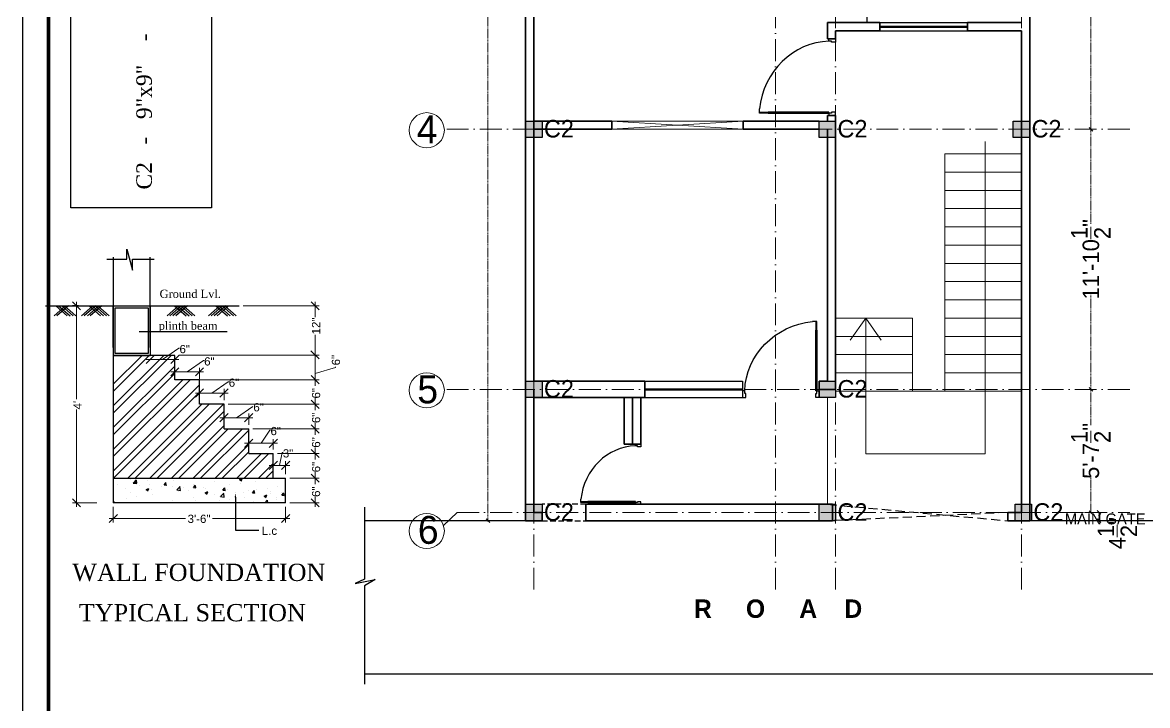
# Model space of a CAD drawing. Header units: millimetres. Extents: x -6808 to 215771, y -89660 to -16303.
# Drawn here: x 109744 to 110360, y -50129 to -49755 of the extents above; entities that cross this region are included whole.
import ezdxf

# ---------------------------------------------------------------- set-up
doc = ezdxf.new("R2010")
doc.units = ezdxf.units.MM
doc.header["$PDMODE"] = 35
doc.linetypes.add('ACAD_ISO10W100', pattern=[18, 12, -3, 0, -3])
doc.linetypes.add('DASHED', pattern=[0.75, 0.5, -0.25])
doc.layers.get('0').update_dxf_attribs({"color": 8})
for name, color, linetype, lineweight in [('Beams', 6, 'Continuous', 30), ('COL. FOUN', 6, 'Continuous', 30), ('col.center', 5, 'ACAD_ISO10W100', 15), ('column', 5, 'Continuous', 30), ('dim2', 6, 'Continuous', 20), ('FORMAT LAAYER', 250, 'Continuous', 13), ('STAIR', 252, 'Continuous', 15), ('text', 7, 'Continuous', 25), ('wall', 7, 'Continuous', 35), ('WALL FOOTING', 6, 'Continuous', 30)]:
    doc.layers.add(name, color=color, linetype=linetype, lineweight=lineweight)
for name, color, linetype in [('FORMAT', 7, 'Continuous'), ('NET 01', 8, 'Continuous'), ('WIN', 5, 'Continuous')]:
    doc.layers.add(name, color=color, linetype=linetype)
doc.styles.add('cdim', font='arial.ttf')
doc.styles.add('SAJ', font='eurr____.ttf')
doc.styles.get("Standard").update_dxf_attribs({"font": 'times.ttf'})
doc.dimstyles.new('SAJ', dxfattribs={"dimtxt": 5, "dimasz": 2, "dimexe": 1, "dimexo": 1, "dimgap": 0.09375, "dimtad": 0, "dimdec": 1, "dimzin": 0, "dimdsep": 46, "dimlunit": 4, "dimtxsty": 'SAJ', "dimblk": 'OBLIQUE', "dimcen": 0.125, "dimdle": 0.375, "dimadec": 0, "dimazin": 0, "dimtfac": 1, "dimtdec": 1, "dimtofl": 0, "dimtmove": 0, "dimatfit": 3, "dimldrblk": 'OBLIQUE', "dimfxl": 1, "dimtolj": 1, "dimtzin": 0, "dimlwd": 5, "dimlwe": 5, "dimarcsym": 1})

# ---------------------------------------------------------------- blocks, each defined once
blk = doc.blocks.new('QEWFWE')
at = {"layer": 'NET 01'}
for p, q in [((238503.45, 15011.85), (238503.45, 15015.77)), ((238503.45, 15015.77), (238505.41, 15015.77)), ((238503.98, 15011.85), (238503.45, 15011.85)), ((238503.45, 15011.85), (238503.45, 14988.32)), ((238503.98, 15015.77), (238503.98, 15011.85)), ((238503.98, 14988.32), (238503.98, 15011.85)), ((238503.45, 14988.32), (238503.45, 14984.4)), ((238503.98, 14988.32), (238503.45, 14988.32)), ((238503.98, 14984.4), (238503.98, 14988.32)), ((238503.45, 14984.4), (238503.98, 14984.4))]:
    blk.add_line(p, q, dxfattribs=at)
for points in [[(238503.45, 14984.4), (238502.4, 14984.4), (238502.4, 14981.4), (238503.9, 14981.4), (238503.9, 14982.9), (238503.9, 14983.2), (238503.45, 14983.2)], [(238536.02, 14984.4), (238537.07, 14984.4), (238537.07, 14981.4), (238535.57, 14981.4), (238535.57, 14982.9), (238535.57, 14983.2), (238536.02, 14983.2)]]:
    blk.add_lwpolyline(points, close=True, dxfattribs=at)
blk.add_ellipse((238504.18, 14985.62), major_axis=(-29.27, 13.54), ratio=0.925766, start_param=-2.718612, end_param=-1.204625, dxfattribs=at)
blk = doc.blocks.new('_Oblique')
at = {"color": 0, "linetype": 'ByBlock', "lineweight": -2}
blk.add_line((-0.5, -0.5), (0.5, 0.5), dxfattribs=at)
blk = doc.blocks.new('*D620')
at = {"layer": 'Defpoints', "color": 0, "transparency": 16777216}
for p in [(109999.13, -49428.08), (110019.81, -49428.08), (110019.81, -50028.08)]:
    blk.add_point(p, dxfattribs=at)
at = {"layer": 'dim2', "color": 0, "linetype": 'DASHED', "lineweight": 5, "transparency": 16777216}
for p, q in [((110018.81, -49428.08), (109998.13, -49428.08)), ((109999.13, -49427.7), (109999.13, -49717.47)), ((109999.13, -50028.45), (109999.13, -49738.68)), ((110018.81, -50028.08), (109998.13, -50028.08))]:
    blk.add_line(p, q, dxfattribs=at)
at = {"layer": 'dim2', "color": 0, "lineweight": 5, "transparency": 16777216, "xscale": 2, "yscale": 2, "zscale": 2}
for p, rotation in [((109999.13, -49428.08), 90), ((109999.13, -50028.08), 270)]:
    blk.add_blockref('_Oblique', p, dxfattribs=dict(at, rotation=rotation))
at = {"layer": 'dim2', "color": 0, "transparency": 16777216, "insert": (109999.13, -49728.08), "char_height": 12, "attachment_point": 5, "rotation": 90, "style": 'SAJ'}
blk.add_mtext("\\A1;ma\\P50'", dxfattribs=at)
blk = doc.blocks.new('A$C32B276F4')
at = {"layer": 'column'}
blk.add_hatch(color=256, dxfattribs=at).paths.add_polyline_path([(9, 0), (9, 9), (0, 9), (0, 0)])
for p, q in [((0, 0), (0, 9)), ((0, 9), (9, 9)), ((9, 9), (9, 0)), ((9, 0), (0, 0))]:
    blk.add_line(p, q, dxfattribs=at)
at = {"layer": 'col.center', "linetype": 'ByBlock', "insert": (10.02, 9.59), "char_height": 9.6, "width": 293.6941, "attachment_point": 1, "style": 'SAJ'}
blk.add_mtext('\\A1;{\\fCentury Gothic|b0|i0|c0|p34;C2}', dxfattribs=at)
blk = doc.blocks.new('*D617')
at = {"layer": 'col.center', "color": 0, "linetype": 'DASHED', "lineweight": 5, "transparency": 16777216}
for p, q in [((110326.82, -49642.58), (110330.31, -49642.58)), ((110329.31, -49642.2), (110329.31, -49715.04)), ((110329.31, -49813.95), (110329.31, -49741.12)), ((110326.82, -49813.58), (110330.31, -49813.58))]:
    blk.add_line(p, q, dxfattribs=at)
at = {"layer": 'Defpoints', "color": 0, "transparency": 16777216}
for p in [(110325.82, -49642.58), (110325.82, -49813.58), (110329.31, -49813.58)]:
    blk.add_point(p, dxfattribs=at)
at = {"layer": 'col.center', "color": 0, "lineweight": 5, "transparency": 16777216, "xscale": 2, "yscale": 2, "zscale": 2}
for p, rotation in [((110329.31, -49642.58), 90), ((110329.31, -49813.58), 270)]:
    blk.add_blockref('_Oblique', p, dxfattribs=dict(at, rotation=rotation))
at = {"layer": 'col.center', "color": 0, "transparency": 16777216, "insert": (110329.31, -49728.08), "char_height": 5, "attachment_point": 5, "rotation": 90, "style": 'SAJ'}
blk.add_mtext('\\A1;{\\H1.8x;14\'-3"}', dxfattribs=at)
blk = doc.blocks.new('*D618')
at = {"layer": 'col.center', "color": 0, "linetype": 'DASHED', "lineweight": 5, "transparency": 16777216}
for p, q in [((110326.82, -49813.58), (110330.31, -49813.58)), ((110329.31, -49813.2), (110329.31, -49865.35)), ((110329.31, -49956.45), (110329.31, -49904.3)), ((110326.82, -49956.08), (110330.31, -49956.08))]:
    blk.add_line(p, q, dxfattribs=at)
at = {"layer": 'Defpoints', "color": 0, "transparency": 16777216}
for p in [(110325.82, -49813.58), (110325.82, -49956.08), (110329.31, -49956.08)]:
    blk.add_point(p, dxfattribs=at)
at = {"layer": 'col.center', "color": 0, "lineweight": 5, "transparency": 16777216, "xscale": 2, "yscale": 2, "zscale": 2}
for p, rotation in [((110329.31, -49813.58), 90), ((110329.31, -49956.08), 270)]:
    blk.add_blockref('_Oblique', p, dxfattribs=dict(at, rotation=rotation))
at = {"layer": 'col.center', "color": 0, "transparency": 16777216, "insert": (110329.31, -49884.83), "char_height": 5, "attachment_point": 5, "rotation": 90, "style": 'SAJ'}
blk.add_mtext('\\A1;{\\H1.8x;11\'-10{\\H1.000000x;\\S1/2;}"}', dxfattribs=at)
blk = doc.blocks.new('*D619')
at = {"layer": 'col.center', "color": 0, "linetype": 'DASHED', "lineweight": 5, "transparency": 16777216}
for p, q in [((110326.82, -49956.08), (110330.31, -49956.08)), ((110329.31, -49955.7), (110329.31, -49975.87)), ((110329.31, -50023.95), (110329.31, -50003.78)), ((110326.82, -50023.58), (110330.31, -50023.58))]:
    blk.add_line(p, q, dxfattribs=at)
at = {"layer": 'Defpoints', "color": 0, "transparency": 16777216}
for p in [(110325.82, -49956.08), (110325.82, -50023.58), (110329.31, -50023.58)]:
    blk.add_point(p, dxfattribs=at)
at = {"layer": 'col.center', "color": 0, "lineweight": 5, "transparency": 16777216, "xscale": 2, "yscale": 2, "zscale": 2}
for p, rotation in [((110329.31, -49956.08), 90), ((110329.31, -50023.58), 270)]:
    blk.add_blockref('_Oblique', p, dxfattribs=dict(at, rotation=rotation))
at = {"layer": 'col.center', "color": 0, "transparency": 16777216, "insert": (110329.31, -49989.83), "char_height": 5, "attachment_point": 5, "rotation": 90, "style": 'SAJ'}
blk.add_mtext('\\A1;{\\H1.8x;5\'-7{\\H1.000000x;\\S1/2;}"}', dxfattribs=at)
blk = doc.blocks.new('*D624')
at = {"layer": 'col.center', "color": 0, "linetype": 'DASHED', "lineweight": 5, "transparency": 16777216}
for p, q in [((110318.45, -50023.53), (110334.7, -50023.53)), ((110333.7, -50028.45), (110333.7, -50023.15)), ((110318.45, -50028.08), (110334.7, -50028.08))]:
    blk.add_line(p, q, dxfattribs=at)
at = {"layer": 'Defpoints', "color": 0, "transparency": 16777216}
for p in [(110317.45, -50023.53), (110333.7, -50023.53), (110317.45, -50028.08)]:
    blk.add_point(p, dxfattribs=at)
at = {"layer": 'col.center', "color": 0, "lineweight": 5, "transparency": 16777216, "xscale": 2, "yscale": 2, "zscale": 2}
for p, rotation in [((110333.7, -50023.53), 90), ((110333.7, -50028.08), 270)]:
    blk.add_blockref('_Oblique', p, dxfattribs=dict(at, rotation=rotation))
at = {"layer": 'col.center', "color": 0, "transparency": 16777216, "insert": (110343.79, -50034.89), "char_height": 5, "attachment_point": 5, "rotation": 90, "style": 'SAJ'}
blk.add_mtext('\\A1;{\\H1.8x;4{\\H1.000000x;\\S1/2;}"}', dxfattribs=at)
blk = doc.blocks.new('A$C08090507')
at = {"layer": 'WALL FOOTING', "lineweight": 30}
for p, q in [((37.21, 204.41), (37.21, 82.78)), ((57.53, 154.75), (57.53, 204.41)), ((38.34, 176.49), (56.4, 176.49)), ((38.34, 151.49), (38.34, 176.49)), ((56.4, 176.49), (56.4, 151.49)), ((56.4, 151.49), (38.34, 151.49)), ((71.08, 150.36), (57.53, 150.36)), ((71.08, 136.97), (71.08, 150.36)), ((84.62, 136.97), (71.08, 136.97)), ((84.62, 123.42), (84.62, 136.97)), ((98.17, 123.42), (84.62, 123.42)), ((98.17, 109.88), (111.72, 109.88)), ((111.72, 96.33), (111.72, 109.88)), ((111.72, 109.88), (111.72, 109.88)), ((111.72, 96.33), (125.27, 96.33)), ((125.27, 82.78), (125.27, 96.33)), ((37.21, 82.78), (37.21, 69.23)), ((37.21, 82.78), (125.27, 82.78)), ((125.27, 82.78), (132.04, 82.78)), ((132.04, 69.23), (132.04, 82.78)), ((132.04, 69.23), (37.21, 69.23))]:
    blk.add_line(p, q, dxfattribs=at)
at = {"layer": 'WALL FOOTING'}
for p, q in [((44.6, 203.27), (44.6, 208.86)), ((44.6, 208.86), (47.83, 197.3)), ((33.62, 203.27), (44.6, 203.27)), ((47.83, 197.3), (47.83, 203.29)), ((47.83, 203.29), (59.72, 203.29)), ((51.55, 163.43), (99.94, 163.43)), ((37.21, 150.36), (57.53, 150.36)), ((104.38, 72.31), (104.38, 54.19)), ((104.38, 54.19), (117.37, 54.19))]:
    blk.add_line(p, q, dxfattribs=at)
at = {"layer": 'WALL FOOTING', "lineweight": 18, "ltscale": 0.5}
for p, q in [((19.26, 175.36), (14.74, 179.87)), ((17, 179.87), (17, 126.35)), ((148.26, 179.87), (148.26, 171.41)), ((108.7, 177.61), (150.52, 177.61)), ((148.26, 143.75), (148.26, 161.65)), ((59.79, 150.36), (55.27, 145.84)), ((64.3, 148.1), (73.31, 154.36)), ((68.82, 145.84), (73.33, 150.36)), ((73.31, 154.36), (73.73, 154.36)), ((73.33, 150.55), (150.52, 150.55)), ((73.33, 148.1), (55.27, 148.1)), ((73.33, 143.58), (68.82, 139.07)), ((71.08, 137.4), (71.08, 143.58)), ((77.85, 141.33), (86.86, 147.58)), ((82.37, 139.07), (86.88, 143.58)), ((84.62, 137.4), (84.62, 143.58)), ((86.86, 147.58), (87.28, 147.58)), ((148.26, 134.71), (148.26, 146)), ((148.26, 140.36), (159.49, 143.73)), ((159.49, 143.73), (159.49, 144.15)), ((86.88, 141.33), (68.82, 141.33)), ((73.33, 136.97), (150.52, 136.97)), ((86.88, 136.97), (150.52, 136.97)), ((86.88, 136.97), (150.52, 136.97)), ((148.26, 134.71), (148.26, 140.27)), ((148.26, 139.23), (148.26, 133.67)), ((148.26, 139.23), (148.26, 133.67)), ((86.88, 131.86), (82.37, 127.35)), ((91.4, 129.61), (100.4, 135.86)), ((95.91, 127.35), (100.43, 131.86)), ((98.17, 125.68), (98.17, 131.86)), ((100.4, 135.86), (100.83, 135.86)), ((100.43, 129.61), (82.37, 129.61)), ((148.26, 121.17), (148.26, 126.73)), ((148.26, 125.68), (148.26, 120.12)), ((17, 66.98), (17, 120.5)), ((100.43, 118.32), (95.91, 113.8)), ((98.17, 112.13), (98.17, 118.32)), ((100.43, 123.42), (150.52, 123.42)), ((100.43, 123.42), (150.52, 123.42)), ((104.94, 116.06), (113.95, 122.31)), ((109.46, 113.8), (113.98, 118.32)), ((111.72, 112.13), (111.72, 118.32)), ((113.98, 116.06), (95.91, 116.06)), ((148.26, 107.62), (148.26, 113.18)), ((148.26, 112.13), (148.26, 106.57)), ((113.98, 109.88), (150.52, 109.88)), ((113.98, 109.88), (150.52, 109.88)), ((118.49, 101.98), (123.37, 109.23)), ((123.37, 109.23), (123.79, 109.23)), ((113.98, 104.24), (109.46, 99.72)), ((109.46, 101.98), (127.52, 101.98)), ((111.72, 98.59), (111.72, 104.24)), ((123.01, 99.72), (127.52, 104.24)), ((125.27, 98.59), (125.27, 104.24)), ((148.26, 94.07), (148.26, 99.63)), ((127.52, 96.33), (150.52, 96.33)), ((127.52, 96.33), (150.52, 96.33)), ((128.65, 89.82), (130.2, 96.96)), ((130.2, 96.96), (130.63, 96.96)), ((148.26, 98.59), (148.26, 93.03)), ((127.52, 92.08), (123.01, 87.57)), ((123.01, 89.82), (134.3, 89.82)), ((125.27, 85.04), (125.27, 92.08)), ((129.78, 87.57), (134.3, 92.08)), ((132.04, 85.04), (132.04, 92.08)), ((134.3, 82.78), (150.52, 82.78)), ((134.3, 82.78), (150.52, 82.78)), ((148.26, 80.52), (148.26, 86.08)), ((148.26, 85.04), (148.26, 79.48)), ((14.74, 71.49), (19.26, 66.98)), ((28.18, 69.23), (14.74, 69.23)), ((134.3, 69.23), (150.52, 69.23)), ((148.26, 66.98), (148.26, 72.54)), ((39.46, 62.79), (34.95, 58.28)), ((37.21, 66.98), (37.21, 58.28)), ((129.78, 58.28), (134.3, 62.79)), ((132.04, 66.98), (132.04, 58.28)), ((34.95, 60.53), (76.91, 60.53)), ((134.3, 60.53), (91.8, 60.53))]:
    blk.add_line(p, q, dxfattribs=at)
at = {"layer": 'WALL FOOTING', "lineweight": 18}
for p, q in [((150.52, 175.36), (146.01, 179.87)), ((145.89, 152.92), (150.4, 148.41)), ((150.52, 134.71), (146.01, 139.23)), ((146.01, 139.23), (150.52, 134.71)), ((150.52, 134.71), (146.01, 139.23)), ((146.01, 139.23), (150.52, 134.71)), ((150.52, 121.17), (146.01, 125.68)), ((146.01, 125.68), (150.52, 121.17)), ((150.52, 107.62), (146.01, 112.13)), ((146.01, 112.13), (150.52, 107.62)), ((150.52, 94.07), (146.01, 98.59)), ((146.01, 98.59), (150.52, 94.07)), ((150.52, 80.52), (146.01, 85.04)), ((146.01, 85.04), (150.52, 80.52)), ((146.01, 71.49), (150.52, 66.98))]:
    blk.add_line(p, q, dxfattribs=at)
at = {"layer": 'WALL FOOTING', "ltscale": 5}
for p, q in [((0, 177.61), (106.45, 177.61)), ((10.91, 177.61), (4.62, 172.2)), ((5.56, 177.61), (11.85, 172.2)), ((12.52, 177.61), (6.23, 172.2)), ((7.16, 177.61), (13.46, 172.2)), ((8.9, 177.61), (15.2, 172.2)), ((10.38, 177.61), (16.67, 172.2)), ((26.06, 177.61), (19.77, 172.2)), ((27.53, 177.61), (21.24, 172.2)), ((29.28, 177.61), (22.98, 172.2)), ((23.92, 177.61), (30.21, 172.2)), ((30.88, 177.61), (24.59, 172.2)), ((25.53, 177.61), (31.82, 172.2)), ((27.27, 177.61), (33.56, 172.2)), ((28.74, 177.61), (35.04, 172.2)), ((37.21, 177.61), (57.53, 177.61)), ((37.21, 154.75), (37.21, 177.61)), ((57.53, 177.61), (57.53, 150.36)), ((73.13, 177.61), (66.84, 172.2)), ((74.61, 177.61), (68.31, 172.2)), ((76.35, 177.61), (70.05, 172.2)), ((70.99, 177.61), (77.29, 172.2)), ((77.96, 177.61), (71.66, 172.2)), ((72.6, 177.61), (78.89, 172.2)), ((74.34, 177.61), (80.64, 172.2)), ((75.81, 177.61), (82.11, 172.2)), ((95.83, 177.61), (89.54, 172.2)), ((97.31, 177.61), (91.01, 172.2)), ((99.05, 177.61), (92.75, 172.2)), ((93.69, 177.61), (99.99, 172.2)), ((100.66, 177.61), (94.36, 172.2)), ((95.3, 177.61), (101.59, 172.2)), ((97.04, 177.61), (103.34, 172.2)), ((98.51, 177.61), (104.81, 172.2)), ((57.53, 150.36), (37.21, 150.36))]:
    blk.add_line(p, q, dxfattribs=at)
at = {"layer": 'WALL FOOTING', "color": 7, "linetype": 'ACAD_ISO10W100', "ltscale": 0.5}
for p, q in [((18.1, 177.61), (14.74, 177.61)), ((84.62, 125.68), (84.62, 131.86))]:
    blk.add_line(p, q, dxfattribs=at)
at = {"layer": 'WALL FOOTING', "color": 253, "lineweight": 0, "ltscale": 5}
for p, q in [((37.21, 134.55), (53.02, 150.36)), ((37.21, 122.57), (64.99, 150.36)), ((37.21, 130.56), (57.01, 150.36)), ((37.21, 118.58), (68.98, 150.36)), ((37.21, 110.6), (71.08, 144.47)), ((37.21, 106.61), (71.08, 140.48)), ((37.21, 98.62), (75.56, 136.97)), ((37.21, 94.63), (79.55, 136.97)), ((37.21, 86.65), (84.62, 134.07)), ((37.33, 82.78), (84.62, 130.07)), ((45.31, 82.78), (85.96, 123.42)), ((49.31, 82.78), (89.95, 123.42)), ((57.29, 82.78), (97.93, 123.42)), ((61.28, 82.78), (98.17, 119.67)), ((69.26, 82.78), (98.17, 111.69)), ((73.25, 82.78), (100.35, 109.88)), ((81.24, 82.78), (108.33, 109.88)), ((85.23, 82.78), (111.72, 109.27)), ((93.21, 82.78), (111.72, 101.29)), ((97.2, 82.78), (111.72, 97.3)), ((105.19, 82.78), (118.73, 96.33)), ((109.18, 82.78), (122.72, 96.33)), ((117.16, 82.78), (125.27, 90.89)), ((121.15, 82.78), (125.27, 86.9))]:
    blk.add_line(p, q, dxfattribs=at)
at = {"layer": 'WALL FOOTING', "color": 253, "lineweight": -3, "ltscale": 5}
for p, q in [((46.92, 82.17), (46.92, 82.17)), ((48.07, 80.09), (49.83, 81.93)), ((48.97, 80.43), (50.06, 81.73)), ((50.02, 79.73), (49.77, 81.87)), ((50.26, 80.24), (50, 81.66)), ((50.37, 80.67), (50.37, 80.67)), ((56.02, 81.42), (56.02, 81.42)), ((64.57, 82.54), (64.57, 82.54)), ((70.12, 81.5), (70.12, 81.5)), ((93.1, 81.07), (93.1, 81.07)), ((104.69, 82.66), (104.69, 82.66)), ((106.66, 82.03), (108.24, 82.64)), ((106.66, 82.03), (107.78, 81.28)), ((107.72, 81.2), (108.18, 82.56)), ((115.56, 81.13), (115.56, 81.13)), ((39.53, 79.18), (39.53, 79.18)), ((43.78, 76.98), (43.78, 76.98)), ((46.65, 74.65), (46.65, 74.65)), ((48.07, 80.09), (50.08, 79.78)), ((48.97, 80.43), (50.32, 80.32)), ((51.58, 78.67), (51.58, 78.67)), ((55.24, 76.56), (56.82, 77.17)), ((55.24, 76.56), (56.36, 75.8)), ((56.3, 75.73), (56.76, 77.09)), ((56.95, 79.24), (56.95, 79.24)), ((58.37, 76.34), (58.37, 76.34)), ((63.63, 78.16), (63.63, 78.16)), ((65.16, 79.02), (66.25, 80.31)), ((65.16, 79.02), (66.51, 78.9)), ((66.46, 78.82), (66.2, 80.24)), ((69.97, 77.93), (69.97, 77.93)), ((72.17, 76.36), (73.93, 78.19)), ((72.17, 76.36), (74.18, 76.04)), ((72.89, 75.51), (72.89, 75.51)), ((74.12, 75.99), (73.87, 78.14)), ((75.69, 77.65), (75.69, 77.65)), ((78.54, 76.26), (78.54, 76.26)), ((81.36, 77.6), (82.45, 78.9)), ((81.36, 77.6), (82.71, 77.48)), ((81.37, 79.38), (81.37, 79.38)), ((82.65, 77.41), (82.39, 78.82)), ((87.09, 77.38), (87.09, 77.38)), ((87.69, 74.75), (89.27, 75.36)), ((87.69, 74.75), (88.81, 73.99)), ((87.74, 77.14), (87.74, 77.14)), ((88.75, 73.92), (89.21, 75.28)), ((96.27, 72.62), (98.03, 74.45)), ((97.55, 76.18), (98.64, 77.48)), ((97.55, 76.18), (98.9, 76.06)), ((98.22, 72.25), (97.97, 74.4)), ((98.85, 75.99), (98.59, 77.4)), ((99.79, 76.63), (99.79, 76.63)), ((101.35, 79.26), (101.35, 79.26)), ((104.42, 75.15), (104.42, 75.15)), ((107.01, 80), (107.01, 80)), ((108.69, 74.81), (108.69, 74.81)), ((111.85, 76.12), (111.85, 76.12)), ((113.75, 74.77), (114.84, 76.06)), ((113.75, 74.77), (115.1, 74.65)), ((115.04, 74.57), (114.78, 75.99)), ((115.82, 76.59), (115.82, 76.59)), ((121.86, 77.07), (121.86, 77.07)), ((123.9, 75.62), (123.9, 75.62)), ((127.55, 78.28), (127.55, 78.28)), ((129.53, 74.85), (129.53, 74.85)), ((129.95, 73.35), (131.03, 74.65)), ((131.24, 73.16), (130.98, 74.57)), ((37.21, 69.64), (37.85, 69.88)), ((37.6, 69.23), (37.79, 69.81)), ((44.43, 71.77), (44.43, 71.77)), ((50.08, 72.51), (50.08, 72.51)), ((58.63, 73.64), (58.63, 73.64)), ((69.69, 70.42), (69.69, 70.42)), ((81.1, 71.86), (81.1, 71.86)), ((82.35, 70.29), (82.35, 70.29)), ((92.82, 73.56), (92.82, 73.56)), ((95.41, 70.36), (95.41, 70.36)), ((95.52, 72.55), (95.52, 72.55)), ((96.27, 72.62), (98.28, 72.31)), ((101.07, 71.1), (101.07, 71.1)), ((109.62, 72.23), (109.62, 72.23)), ((114.1, 69.85), (114.1, 69.85)), ((120.14, 72.94), (121.72, 73.55)), ((120.14, 72.94), (121.26, 72.18)), ((120.7, 69.23), (122.12, 70.71)), ((121.2, 72.11), (121.66, 73.47)), ((122.23, 69.23), (122.06, 70.66)), ((123.88, 74.1), (123.88, 74.1)), ((127.27, 72.11), (127.27, 72.11)), ((127.27, 70.77), (127.27, 70.77)), ((129.95, 73.35), (131.29, 73.23))]:
    blk.add_line(p, q, dxfattribs=at)
at = {"layer": 'WALL FOOTING', "lineweight": 30}
blk.add_lwpolyline([(98.17, 109.88), (98.17, 123.42), (84.62, 123.42)], dxfattribs=at)
at = {"layer": 'WALL FOOTING'}
blk.add_solid([(104, 72.31), (104.38, 74.57), (104.75, 72.31)], dxfattribs=at)
for s, p in [('Ground Lvl.', (62.71, 181.99)), ('plinth beam', (62.21, 164.43))]:
    blk.add_text(s, height=4.5158, dxfattribs=at).set_placement(p)
at = {"layer": 'WALL FOOTING', "lineweight": 18, "style": 'cdim'}
for s, p in [('12"', (151.04, 161.92)), ('6"', (161.97, 144.87)), ('6"', (151.04, 126.64)), ('6"', (151.04, 113.09)), ('6"', (151.04, 99.55)), ('6"', (151.04, 86)), ('6"', (151.04, 72.45))]:
    blk.add_text(s, height=4.516, rotation=90, dxfattribs=at).set_placement(p)
at = {"layer": 'WALL FOOTING', "lineweight": 18, "ltscale": 0.5, "style": 'cdim'}
for s, p in [('6"', (73.65, 151.58)), ('6"', (87.2, 144.81)), ('6"', (100.74, 133.09)), ('6"', (114.29, 119.54)), ('6"', (123.71, 106.46)), ('3"', (130.51, 94.18)), ('3\'-6"', (78.12, 58.14))]:
    blk.add_text(s, height=4.516, dxfattribs=at).set_placement(p)
blk.add_text("4'", height=4.516, rotation=90, dxfattribs=at).set_placement((19.82, 120.61))
at = {"layer": 'WALL FOOTING', "style": 'cdim'}
blk.add_text('L.c', height=4.516, dxfattribs=at).set_placement((118.93, 51.57))
at = {"layer": 'WALL FOOTING', "color": 1}
for s, p in [('WALL FOUNDATION', (14.66, 26.18)), (' TYPICAL SECTION ', (14.66, 3.99))]:
    blk.add_text(s, height=9.5104, dxfattribs=at).set_placement(p)

msp = doc.modelspace()

# ---------------------------------------------------------------- linework, layer by layer
msp.add_line((110206.558, -49731.078), (110206.558, -49755.078))
at = {"linetype": 'ByBlock', "lineweight": 20}
for p, q in [((110066.933, -49809.078), (110138.933, -49809.078)), ((110138.933, -49809.078), (110066.933, -49813.578)), ((110066.933, -49809.078), (110138.933, -49813.578)), ((110066.933, -49813.578), (110138.933, -49813.578))]:
    msp.add_line(p, q, dxfattribs=at)
at = {"linetype": 'DASHED', "ltscale": 10}
for p, q in [((110185.058, -50019.078), (110283.808, -50028.078)), ((110283.803, -50023.578), (110187.808, -50028.078))]:
    msp.add_line(p, q, dxfattribs=at)
msp.add_lwpolyline([(109931.616, -50020.561), (109931.616, -50060.119), (109926.442, -50062.515), (109937.477, -50060.329), (109931.647, -50063.785), (109931.647, -50117.702)])
at = {"lineweight": 30}
for points in [[(110019.808, -50028.078), (109931.616, -50028.078)], [(110371.429, -50028.078), (110295.808, -50028.078)], [(110371.461, -50112.078), (109931.647, -50112.078)]]:
    msp.add_lwpolyline(points, dxfattribs=at)
at = {"layer": 'COL. FOUN'}
msp.add_lwpolyline([(109847.868, -49489.286), (109847.868, -49856.713), (109770.745, -49856.713), (109770.745, -49489.286)], close=True, dxfattribs=at)
at = {"layer": 'col.center'}
for p, q in [((110024.308, -50065.801), (110024.308, -49398.078)), ((110156.558, -50065.801), (110156.558, -49398.078)), ((110189.558, -50065.801), (110189.558, -49398.078)), ((110291.308, -50065.801), (110291.308, -49398.078)), ((110350.588, -49813.578), (109975.299, -49813.578)), ((110350.588, -49956.078), (109975.299, -49956.078)), ((109982.308, -50023.578), (109974.832, -50030.712)), ((109982.308, -50023.578), (110350.588, -50023.578))]:
    msp.add_line(p, q, dxfattribs=at)
at = {"layer": 'col.center', "linetype": 'ByBlock'}
for centre in [(109965.678, -49814.106), (109965.678, -49956.606), (109965.678, -50033.674)]:
    msp.add_circle(centre, 9.621, dxfattribs=at)
at = {"layer": 'FORMAT', "color": 0}
msp.add_lwpolyline([(109744.3, -49347.557), (109744.3, -50304.038), (110417.878, -50304.038), (110417.878, -49347.557)], close=True, dxfattribs=at)
msp.add_lwpolyline([(109744.3, -49347.557), (109744.3, -50304.038), (110417.878, -50304.038), (110417.878, -49347.557)], close=True, dxfattribs=at)
at = {"layer": 'FORMAT', "color": 0, "const_width": 1.975}
msp.add_lwpolyline([(109758.477, -49361.734), (109758.477, -50289.861), (110403.701, -50289.861), (110403.701, -49361.734)], close=True, dxfattribs=at)
msp.add_lwpolyline([(109758.477, -49361.734), (109758.477, -50289.861), (110403.701, -50289.861), (110403.701, -49361.734)], close=True, dxfattribs=at)
at = {"layer": 'STAIR'}
for p, q in [((110271.458, -49991.391), (110271.458, -49820.233)), ((110249.308, -49827.078), (110291.308, -49827.078)), ((110249.308, -49827.078), (110249.308, -49957.078)), ((110249.308, -49837.078), (110291.308, -49837.078)), ((110249.308, -49847.078), (110291.308, -49847.078)), ((110249.308, -49857.078), (110291.308, -49857.078)), ((110249.308, -49867.078), (110291.308, -49867.078)), ((110249.308, -49877.078), (110291.308, -49877.078)), ((110249.308, -49887.078), (110291.308, -49887.078)), ((110249.308, -49897.078), (110291.308, -49897.078)), ((110249.308, -49907.078), (110291.308, -49907.078)), ((110189.558, -49917.078), (110231.558, -49917.078)), ((110231.558, -49917.078), (110231.558, -49957.078)), ((110249.308, -49917.078), (110291.308, -49917.078)), ((110189.558, -49927.078), (110231.558, -49927.078)), ((110249.308, -49927.078), (110291.308, -49927.078)), ((110189.558, -49937.078), (110231.558, -49937.078)), ((110249.308, -49937.078), (110291.308, -49937.078)), ((110189.558, -49947.078), (110231.558, -49947.078)), ((110249.308, -49947.078), (110291.308, -49947.078)), ((110189.558, -49957.078), (110231.558, -49957.078)), ((110227.058, -49957.078), (110249.308, -49957.078)), ((110249.308, -49957.078), (110291.308, -49957.078)), ((110249.308, -49957.078), (110291.308, -49957.078)), ((110185.058, -49960.578), (110185.058, -50019.078))]:
    msp.add_line(p, q, dxfattribs=at)
at = {"layer": 'wall', "color": 1}
for p, q in [((110019.808, -50028.078), (110019.808, -49428.078)), ((110295.808, -49428.078), (110295.808, -50028.078)), ((110024.308, -49951.578), (110024.308, -49492.578)), ((110185.058, -49755.078), (110213.683, -49755.078)), ((110185.058, -49755.078), (110185.058, -49764.078)), ((110213.683, -49759.578), (110213.683, -49755.078)), ((110261.683, -49755.078), (110291.308, -49755.078)), ((110261.683, -49759.578), (110261.683, -49755.078)), ((110189.558, -49759.578), (110213.683, -49759.578)), ((110189.558, -49759.578), (110189.558, -49764.078)), ((110261.683, -49759.578), (110291.308, -49759.578)), ((110291.308, -49759.578), (110291.308, -50023.578)), ((110189.558, -49764.078), (110185.058, -49764.078)), ((110066.933, -49809.078), (110024.308, -49809.078)), ((110066.933, -49809.078), (110066.933, -49813.578)), ((110180.558, -49809.078), (110138.933, -49809.078)), ((110138.933, -49809.078), (110138.933, -49813.578)), ((110185.058, -49806.078), (110185.058, -49809.078)), ((110185.058, -49806.078), (110189.558, -49806.078)), ((110189.558, -49806.078), (110189.558, -49956.078)), ((110066.933, -49813.578), (110024.308, -49813.578)), ((110180.558, -49813.578), (110138.933, -49813.578)), ((110185.058, -49813.578), (110185.058, -49951.578)), ((110189.558, -49956.078), (110189.558, -49911.578)), ((110024.308, -50023.578), (110024.308, -49956.078)), ((110073.808, -49986.078), (110073.808, -49960.578)), ((110078.308, -49986.078), (110078.308, -49960.578)), ((110082.808, -49986.078), (110082.808, -49960.578)), ((110078.308, -49986.078), (110073.808, -49986.078)), ((110082.808, -49986.078), (110078.308, -49986.078))]:
    msp.add_line(p, q, dxfattribs=at)
at = {"layer": 'wall'}
for p, q in [((110085.058, -49951.578), (110024.308, -49951.578)), ((110085.058, -49951.578), (110085.058, -49960.578)), ((110185.058, -49951.578), (110180.558, -49951.578)), ((110180.558, -49951.578), (110180.558, -49956.078)), ((110189.558, -49956.078), (110180.558, -49956.078)), ((110085.058, -49960.578), (110024.308, -49960.578)), ((110187.808, -50019.078), (110052.808, -50019.078)), ((110052.808, -50019.078), (110052.808, -50028.078)), ((110187.808, -50019.078), (110187.808, -50028.078)), ((110028.808, -50023.578), (110024.308, -50023.578)), ((110028.808, -50023.578), (110028.808, -50028.078)), ((110291.308, -50023.578), (110283.808, -50023.578)), ((110283.808, -50023.578), (110283.808, -50028.078)), ((110028.808, -50028.078), (110019.808, -50028.078)), ((110187.808, -50028.078), (110052.808, -50028.078)), ((110295.808, -50028.078), (110283.808, -50028.078))]:
    msp.add_line(p, q, dxfattribs=at)
at = {"layer": 'WIN'}
for p, q in [((110213.683, -49755.078), (110261.683, -49755.078)), ((110213.683, -49757.078), (110261.683, -49757.078)), ((110213.683, -49757.578), (110261.683, -49757.578)), ((110213.683, -49759.578), (110261.683, -49759.578)), ((110085.058, -49951.578), (110138.558, -49951.578)), ((110138.558, -49951.578), (110138.558, -49960.578)), ((110085.058, -49955.828), (110138.558, -49955.828)), ((110085.058, -49956.328), (110138.558, -49956.328)), ((110085.058, -49960.578), (110138.558, -49960.578))]:
    msp.add_line(p, q, dxfattribs=at)
at = {"layer": 'WIN', "linetype": 'DASHED', "ltscale": 6}
for p, q in [((110052.808, -50019.078), (110028.808, -50019.078)), ((110028.808, -50028.078), (110052.808, -50028.078))]:
    msp.add_line(p, q, dxfattribs=at)

# ---------------------------------------------------------------- block references
at = {"linetype": 'ByBlock', "lineweight": 20, "rotation": 90}
for p, xscale, yscale, zscale in [((128339.032, -338743.994), 1.211467555345734, 1.211467555345734, 1.211467555345734), ((124343.109, -277041.726), 0.9518673649145052, 0.9518673649145052, 0.9518673649145052)]:
    msp.add_blockref('QEWFWE', p, dxfattribs=dict(at, xscale=xscale, yscale=yscale, zscale=zscale))
at = {"linetype": 'ByBlock', "lineweight": 20, "xscale": -1.211467555345734, "yscale": 1.211467555345734, "zscale": 1.211467555345734}
msp.add_blockref('QEWFWE', (399118.474, -68110.052), dxfattribs=at)
at = {"layer": 'column'}
for p in [(110019.808, -49818.078), (110180.558, -49818.078), (110286.808, -49818.078), (110019.808, -49960.578), (110180.558, -49960.578), (110019.808, -50028.078), (110180.558, -50028.078), (110287.819, -50028.078)]:
    msp.add_blockref('A$C32B276F4', p, dxfattribs=at)
at = {"layer": 'WALL FOOTING', "xscale": 0.9953279999999992, "yscale": 0.9953279999999992, "zscale": 0.9953279999999992}
msp.add_blockref('A$C08090507', (109756.964, -50087.134), dxfattribs=at)

# ---------------------------------------------------------------- texts
at = {"layer": 'Beams', "color": 0, "insert": (109806.621, -49846.592), "char_height": 8.51267, "width": 383.77874, "attachment_point": 1, "rotation": 90}
msp.add_mtext('\\A1;C2   -   9"x9"    -   4nos.   -   12mm %%C bar   -   8mm %%C ring @ 6"  c/c\\P                              \\P                            ', dxfattribs=at)
at = {"layer": 'col.center', "char_height": 15.3, "width": 10.91812, "style": 'SAJ'}
for s, insert, attachment_point in [('\\A1;\\pi0.1129;{\\fCentury Gothic|b0|i0|c0|p34;4}', (109960.035, -49805.962), 1), ('\\A1;\\pi0.45614;{\\fCentury Gothic|b0|i0|c0|p34;5}', (109960.035, -49948.462), 1), ('\\A1;\\pi0.74217;{\\fCentury Gothic|b0|i0|c0|p34;6}', (109960.035, -50040.944), 7)]:
    msp.add_mtext(s, dxfattribs=dict(at, insert=insert, attachment_point=attachment_point))
at = {"layer": 'FORMAT LAAYER', "linetype": 'ByBlock', "insert": (110143.079, -50071.197), "char_height": 10.08, "width": 351.4658, "attachment_point": 2, "style": 'SAJ'}
msp.add_mtext('\\A1;{\\fCentury Gothic|b1|i0|c0|p34;        R     O     A    D }', dxfattribs=at)
at = {"layer": 'text', "ltscale": 2, "insert": (110359.241, -50024.075), "char_height": 6, "width": 244.74508, "attachment_point": 3, "style": 'SAJ'}
msp.add_mtext('\\A1;{\\fCentury Gothic|b0|i0|c0|p34;MAIN GATE}', dxfattribs=at)

# ---------------------------------------------------------------- dimensions: what is measured, and where the dimension line sits
at = {"layer": 'col.center'}
for p1, p2, picture, middle in [((110325.82, -49642.578), (110325.82, -49813.578), '*D617', (110329.307, -49728.078)), ((110325.82, -49813.578), (110325.82, -49956.078), '*D618', (110329.307, -49884.828)), ((110325.82, -49956.078), (110325.82, -50023.578), '*D619', (110329.307, -49989.828))]:
    dim = msp.add_aligned_dim(p1=p1, p2=p2, distance=3.487, text='{\\H1.8x;<>}', dimstyle='SAJ', override={"dimtmove": 1}, dxfattribs=at)
    dim.commit()
    dim.dimension.update_dxf_attribs({"geometry": picture, "text_midpoint": middle})
dim = msp.add_linear_dim(base=(110333.703, -50023.527), p1=(110317.447, -50028.078), p2=(110317.447, -50023.527), angle=90, text='{\\H1.8x;<>}', dimstyle='SAJ', override={"dimtmove": 1}, dxfattribs=at)
dim.commit()
dim.dimension.update_dxf_attribs({"geometry": '*D624', "text_midpoint": (110343.791, -50034.889), "dimtype": 161})
at = {"layer": 'dim2'}
dim = msp.add_aligned_dim(p1=(110019.808, -50028.078), p2=(110019.808, -49428.078), distance=20.682, text='ma\\P<>', dimstyle='SAJ', override={"dimtxt": 12}, dxfattribs=at)
dim.commit()
dim.dimension.update_dxf_attribs({"geometry": '*D620', "text_midpoint": (109999.125, -49728.078)})

# ---------------------------------------------------------------- leaders
at = {"layer": 'STAIR'}
msp.add_leader([(110206.058, -49917.078), (110206.058, -49991.391), (110271.458, -49991.391)], dimstyle='SAJ', override={"dimasz": 12, "dimldrblk": 'Open90'}, dxfattribs=at)

doc.saveas('drawing.dxf')
